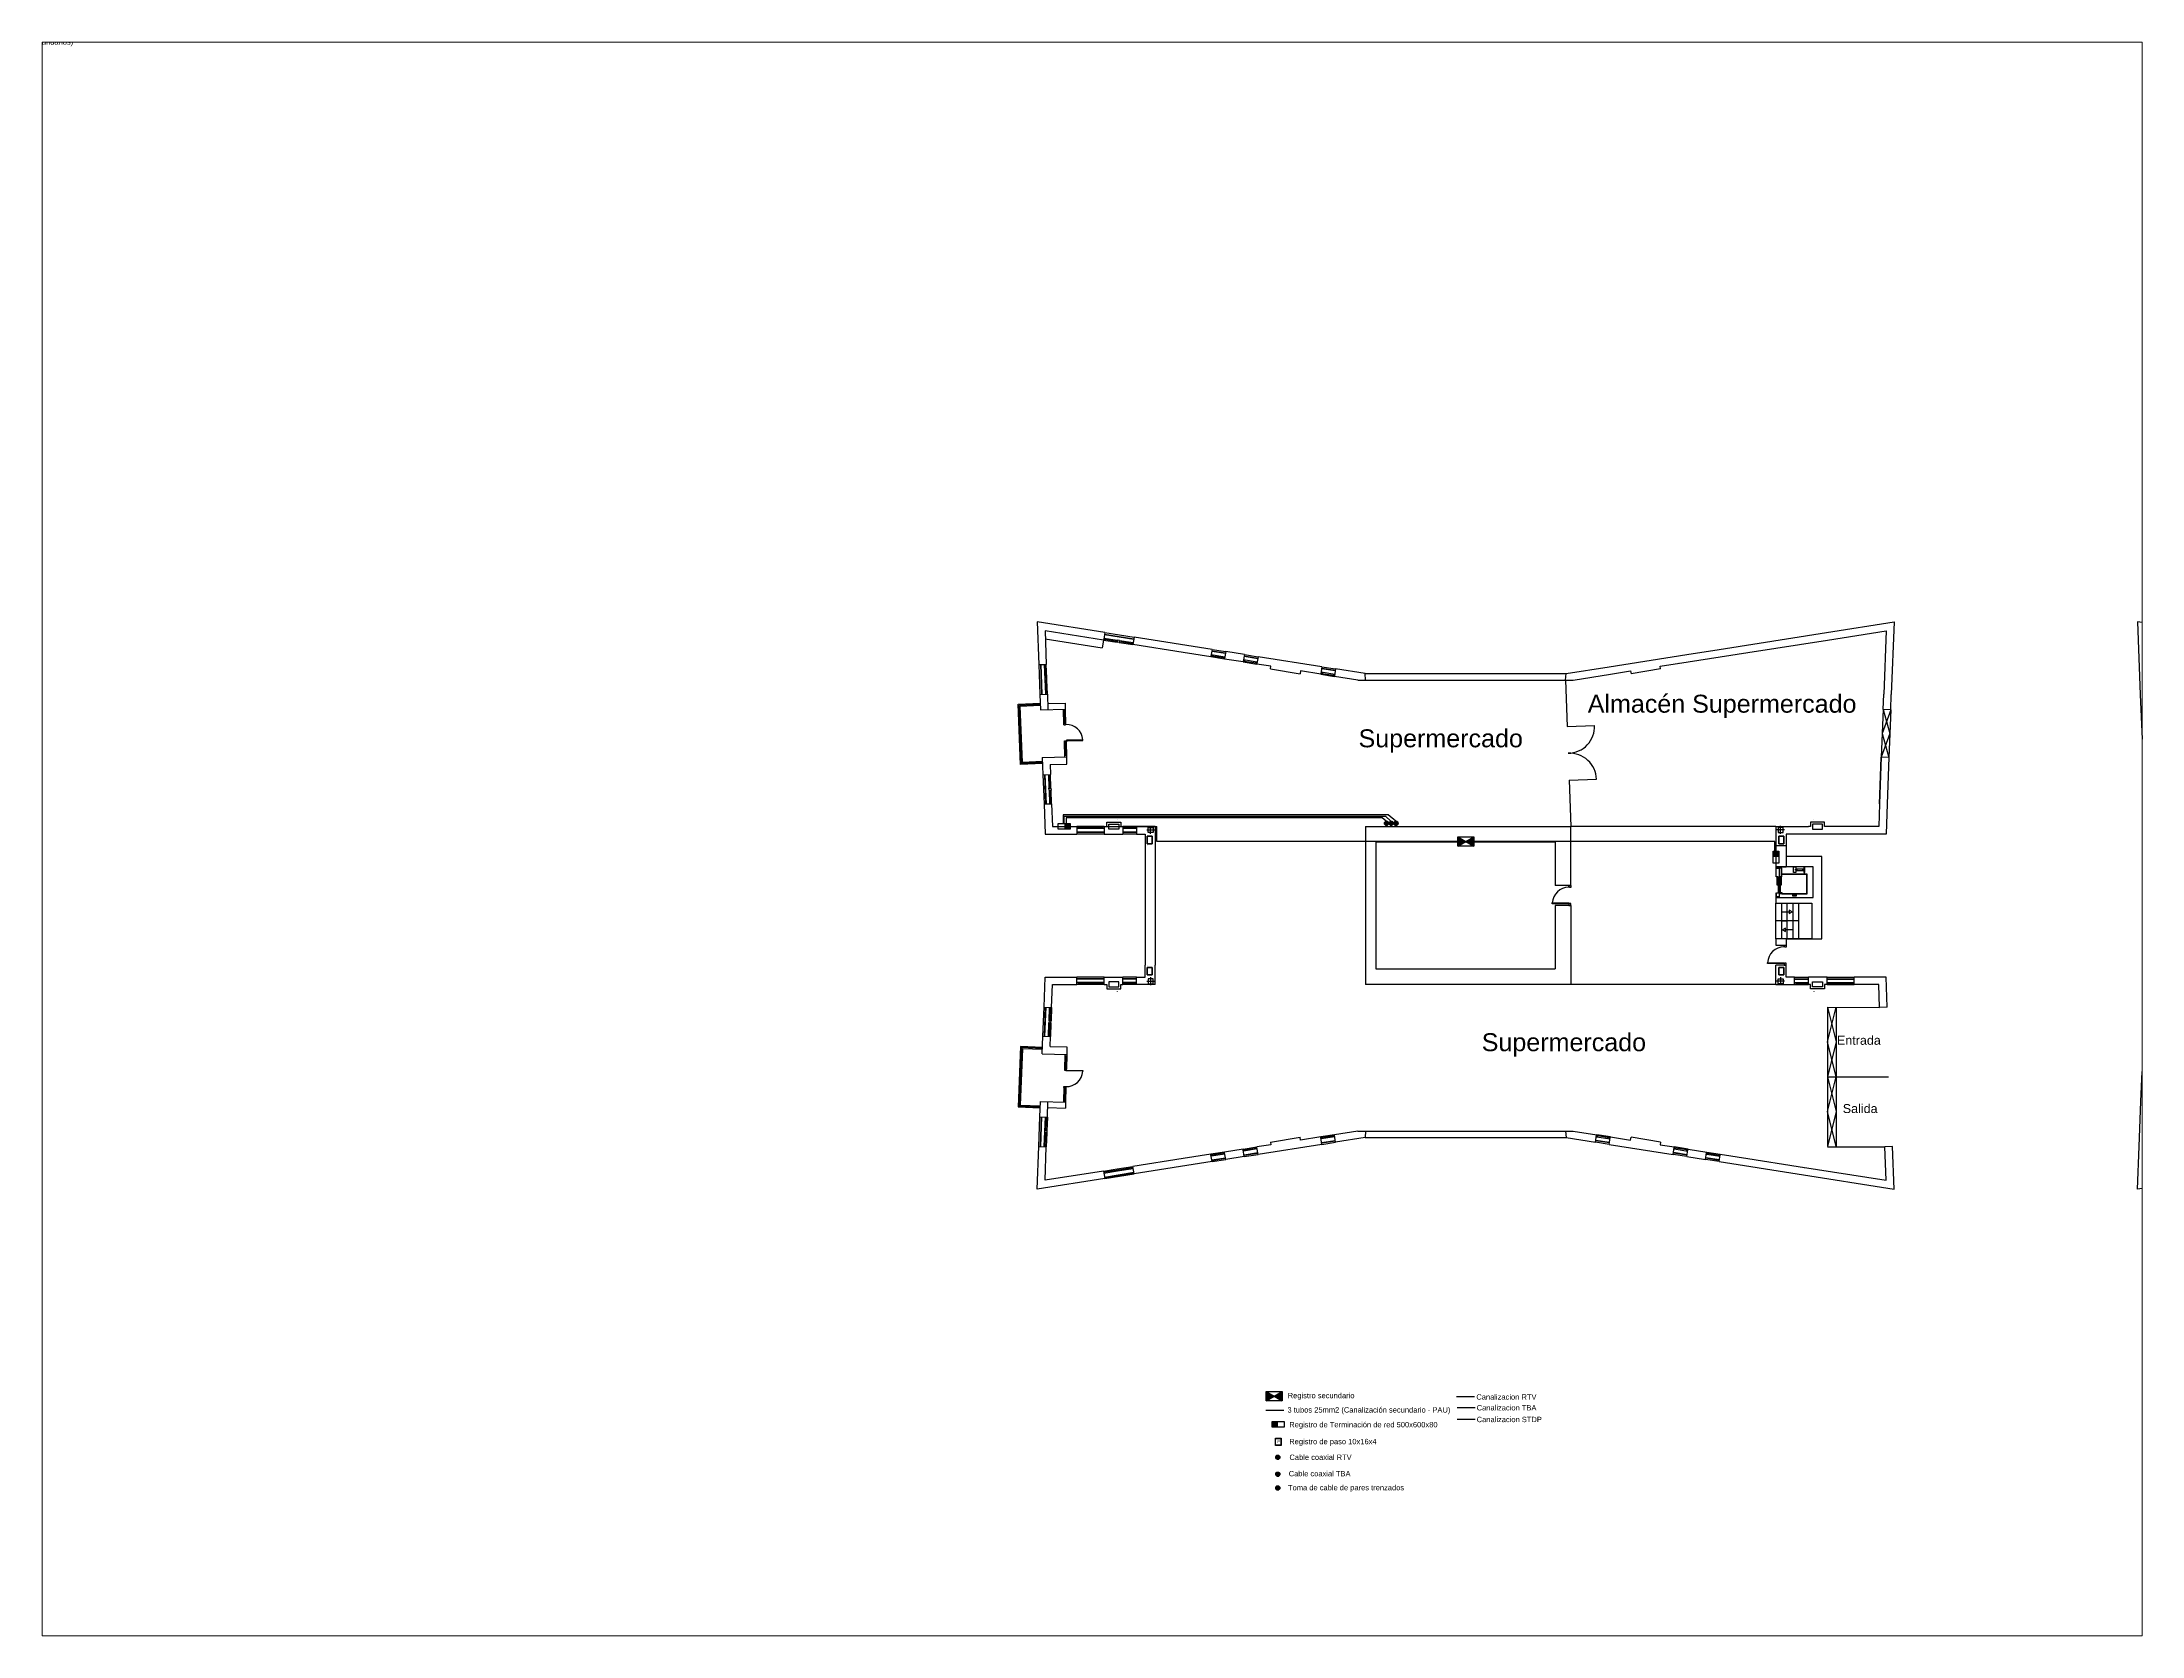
# Paper-space layout 'Presentación1' of a CAD drawing. Header units: millimetres. Extents: x 26 to 231, y 20 to 176.
# The model-space entities are those that its viewports show. They can reach past a viewport. Long polylines and large blocks are cut down to what shows.
import ezdxf

# ---------------------------------------------------------------- set-up
doc = ezdxf.new("R2010")
doc.units = ezdxf.units.MM
for name, color, linetype in [('1. ESTR - CUBIERTA', 160, 'Continuous'), ('1. MURO', 1, 'Continuous'), ('1. MURO MODIF', 1, 'Continuous'), ('12. MOB ASEOS+COCINAS', 5, 'Continuous'), ('12. MOBILIARIO', 5, 'Continuous'), ('3. CARP', 4, 'Continuous'), ('3. CARPINTERIA', 4, 'Continuous'), ('4.1 ESTR REFORMADO', 1, 'Continuous'), ('6. PROYECCIÓN', 251, 'Continuous'), ('Antena', 30, 'Continuous'), ('Escaleras y ascensor', 7, 'Continuous'), ('LEYENDA', 7, 'Continuous'), ('Telecomunicaciones', 3, 'Continuous'), ('TEXTO', 140, 'Continuous')]:
    doc.layers.add(name, color=color, linetype=linetype)
doc.styles.get("Standard").update_dxf_attribs({"font": 'arial.ttf'})
pattern_1 = [(0, (149600, 73928.896), (0, 6.985), [5.08, -1.905]), (90, (149600, 73928.896), (-6.985, 4e-16), [5.08, -1.905])]

# ---------------------------------------------------------------- blocks, each defined once
blk = doc.blocks.new('A$Cd6b9cd30')
at = {"layer": 'Telecomunicaciones'}
h = blk.add_hatch(color=256, dxfattribs=at)
h.dxf.hatch_style = 1
h.paths.add_polyline_path([(-158, 0), (-158, -338), (158, -338), (158, 0)])
blk.add_lwpolyline([(158, 0), (158, -677), (-158, -677), (-158, 0)], close=True, dxfattribs=at)
blk = doc.blocks.new('A$C1500d973')
at = {"layer": 'Telecomunicaciones', "rotation": 90}
blk.add_blockref('A$Cd6b9cd30', (0, 158), dxfattribs=at)

msp = doc.modelspace()

# ---------------------------------------------------------------- hatches: boundary and pattern name
for points in [[(64732, -31048), (64792, -31048), (64792, -30598), (64732, -30598)], [(64852, -31498), (64852, -31048), (64792, -31048), (64792, -31498)], [(64872, -31498), (64932, -31498), (64932, -31468), (64932, -31048), (64872, -31048)], [(64932, -31048), (64992, -31048), (64992, -30598), (64932, -30598)]]:
    msp.add_hatch(color=256).paths.add_polyline_path(points)
at = {"layer": 'LEYENDA'}
h = msp.add_hatch(color=256, dxfattribs=at)
h.dxf.hatch_style = 1
h.paths.add_polyline_path([(36253, -59280), (36253, -59587), (36623, -59587), (36700, -59542)])
h.paths.add_polyline_path([(36623, -59587), (36253, -59587), (36253, -59804)])
h.paths.add_polyline_path([(37147, -59280), (36700, -59542), (36777, -59587), (37147, -59587)])
h.paths.add_polyline_path([(37147, -59587), (36777, -59587), (37147, -59804)])
at = {"layer": 'Telecomunicaciones'}
h = msp.add_hatch(color=256, dxfattribs=at)
h.dxf.hatch_style = 1
h.paths.add_polyline_path([(25331, -27636), (24992, -27636), (24992, -27951), (25331, -27951)])
at = {"layer": 'Telecomunicaciones', "true_color": 0x136734}
h = msp.add_hatch(dxfattribs=at)
h.set_pattern_fill('ANGLE', color=116, angle=-90)
h.set_pattern_definition([(270, (181550, -140310), (6.985, -1e-15), [5.08, -1.905]), (360, (181550, -140310), (2e-15, 6.985), [5.08, -1.905])])
h.paths.add_polyline_path([(43077, -27610, 1), (42843, -27610, 1)])
at = {"layer": 'Telecomunicaciones'}
h = msp.add_hatch(dxfattribs=at)
h.set_pattern_fill('ANGLE', color=5, angle=-90)
h.set_pattern_definition([(270, (181040, -140310), (6.985, -1e-15), [5.08, -1.905]), (360, (181040, -140310), (2e-15, 6.985), [5.08, -1.905])])
h.paths.add_polyline_path([(43103, -27610, 1), (43337, -27610, 1)])
at = {"layer": 'Telecomunicaciones', "true_color": 0xed1f24}
h = msp.add_hatch(dxfattribs=at)
h.set_pattern_fill('ANGLE', color=240, angle=-90)
h.set_pattern_definition([(270, (180367.1875, -140310), (6.985, -1e-15), [5.08, -1.905]), (360, (180367.1875, -140310), (2e-15, 6.985), [5.08, -1.905])])
h.paths.add_polyline_path([(43373, -27610, 1), (43607, -27610, 1)])
at = {"layer": 'Telecomunicaciones'}
h = msp.add_hatch(color=256, dxfattribs=at)
h.dxf.hatch_style = 1
h.paths.add_polyline_path([(46934, -28369), (46934, -28676), (47305, -28676), (47382, -28631)])
h.paths.add_polyline_path([(47305, -28676), (46934, -28676), (46934, -28893)])
h.paths.add_polyline_path([(47829, -28369), (47382, -28631), (47458, -28676), (47829, -28676)])
h.paths.add_polyline_path([(47829, -28676), (47458, -28676), (47829, -28893)])
at = {"layer": 'Telecomunicaciones', "true_color": 0x642165}
h = msp.add_hatch(color=219, dxfattribs=at)
h.dxf.hatch_style = 1
h.paths.add_polyline_path([(37085, -61891), (36770, -61891), (36770, -62291), (37085, -62291)])
h.paths.add_polyline_path([(37075, -61901), (36780, -61901), (36780, -62281), (37075, -62281)], flags=16)
h.paths.add_polyline_path([(36826, -62233), (37041, -62233), (37041, -61924), (36826, -61924)], flags=8)
at = {"layer": 'Telecomunicaciones', "true_color": 0xed1f24}
h = msp.add_hatch(dxfattribs=at)
h.set_pattern_fill('ANGLE', color=240)
h.set_pattern_definition(pattern_1)
h.paths.add_polyline_path([(37017, -62948, 1), (36783, -62948, 1)])
at = {"layer": 'Telecomunicaciones'}
h = msp.add_hatch(dxfattribs=at)
h.set_pattern_fill('ANGLE', color=5)
h.set_pattern_definition(pattern_1)
h.paths.add_polyline_path([(36783, -63891, 1), (37017, -63891, 1)])
at = {"layer": 'Telecomunicaciones', "true_color": 0x136734}
h = msp.add_hatch(dxfattribs=at)
h.set_pattern_fill('ANGLE', color=116)
h.set_pattern_definition(pattern_1)
h.paths.add_polyline_path([(37017, -64661, 1), (36783, -64661, 1)])

# ---------------------------------------------------------------- linework, layer by layer
for p, q in [((65878, -30211), (65722, -30211)), ((66313, -30211), (66146, -30211))]:
    msp.add_line(p, q)
for points in [[(64676, -31498), (64676, -31748), (66756, -31748), (66756, -30048), (66756, -30048), (64676, -30048), (64676, -30598)], [(64732, -30598), (64696, -30598), (64696, -30124), (64852, -30124), (64852, -31048)], [(64992, -30598), (65012, -30598), (65012, -30124), (64872, -30124), (64872, -31048)], [(65012, -31548), (64872, -31548), (64872, -31498), (64932, -31498), (64932, -31468), (65012, -31468), (65012, -31548)], [(65012, -31548), (66420, -31548), (66420, -30448), (65012, -30448)], [(65012, -31528), (66400, -31528), (66400, -30468), (65012, -30468)]]:
    msp.add_lwpolyline(points)
for points in [[(65777, -30048), (65777, -30356), (65655, -30356), (65655, -30048)], [(66201, -30155), (66201, -30267), (65811, -30267), (65811, -30155)], [(66224, -30048), (66224, -30356), (66280, -30356), (66280, -30048)], [(64852, -31498), (64852, -31708), (64701, -31708), (64701, -31498)], [(64732, -30598), (64732, -31048), (64792, -31048), (64792, -30598)], [(64792, -31048), (64792, -31498), (64852, -31498), (64852, -31048)], [(64872, -31048), (64872, -31498), (64932, -31498), (64932, -31048)], [(64932, -30598), (64932, -31048), (64992, -31048), (64992, -30598)], [(65811, -31603), (65811, -31681), (65621, -31681), (65621, -31603)]]:
    msp.add_lwpolyline(points, close=True)
at = {"layer": '1. ESTR - CUBIERTA'}
for p, q in [((29897, -28335), (29617, -28335)), ((29617, -28335), (29617, -28756)), ((29617, -28756), (29897, -28756)), ((29897, -28756), (29897, -28335)), ((64844, -28335), (65124, -28335)), ((64844, -28756), (64844, -28335)), ((65124, -28756), (64844, -28756)), ((65124, -28335), (65124, -28756)), ((29616, -36064), (29616, -35644)), ((29616, -35644), (29896, -35644)), ((29896, -36064), (29616, -36064)), ((29896, -35644), (29896, -36064)), ((65124, -35644), (64844, -35644)), ((64844, -35644), (64844, -36064)), ((64844, -36064), (65124, -36064)), ((65124, -36064), (65124, -35644))]:
    msp.add_line(p, q, dxfattribs=at)
at = {"layer": '1. MURO'}
for p, q in [((27250, -16984), (23480, -16390)), ((23480, -16390), (23571, -18771)), ((67490, -16984), (71260, -16390)), ((71260, -16390), (71108, -20428)), ((90244, -17241), (84838, -16390)), ((84838, -16390), (84991, -20428)), ((27185, -17399), (23919, -16884)), ((23919, -16884), (23991, -18756)), ((27192, -17361), (27186, -17399)), ((27250, -16984), (27192, -17361)), ((27965, -17409), (27948, -17519)), ((28059, -17537), (27949, -17519)), ((28076, -17426), (27966, -17409)), ((28061, -17528), (28059, -17537)), ((28076, -17426), (28061, -17528)), ((28887, -17238), (28822, -17656)), ((33232, -17925), (28887, -17241)), ((61509, -17925), (67490, -16984)), ((63110, -18098), (67556, -17399)), ((67556, -17399), (70821, -16884)), ((70821, -16884), (70688, -20413)), ((90180, -17655), (85277, -16884)), ((85277, -16884), (85410, -20413)), ((31630, -18098), (28821, -17656)), ((33166, -18340), (31630, -18098)), ((33172, -18303), (33166, -18340)), ((33232, -17925), (33172, -18303)), ((33933, -18423), (33927, -18459)), ((34969, -18622), (33927, -18459)), ((33994, -18045), (33933, -18423)), ((35034, -18208), (33994, -18045)), ((34974, -18588), (34968, -18623)), ((35034, -18208), (34974, -18588)), ((35737, -18708), (35731, -18743)), ((35796, -18329), (35737, -18708)), ((39361, -18889), (35797, -18328)), ((55380, -18889), (59707, -18208)), ((58222, -18864), (59772, -18622)), ((59707, -18208), (61509, -17925)), ((59772, -18622), (61574, -18340)), ((61574, -18340), (63110, -18098)), ((23571, -18771), (23991, -18756)), ((24020, -19529), (23908, -19533)), ((23908, -19533), (23912, -19645)), ((24024, -19640), (23912, -19645)), ((24024, -19640), (24020, -19529)), ((36519, -18864), (35731, -18743)), ((36499, -19015), (36519, -18864)), ((36499, -19015), (38146, -19280)), ((38171, -19123), (38146, -19280)), ((39296, -19304), (38171, -19123)), ((39300, -19276), (39296, -19304)), ((39361, -18889), (39300, -19276)), ((40062, -19396), (40058, -19424)), ((41371, -19631), (40058, -19424)), ((40123, -19009), (40062, -19396)), ((41769, -19268), (40123, -19009)), ((41371, -19631), (53370, -19631)), ((41371, -19631), (41371, -19631)), ((41769, -19268), (52972, -19268)), ((41792, -19631), (41769, -19268)), ((52949, -19631), (52972, -19268)), ((52949, -19631), (53039, -22213)), ((52972, -19268), (55380, -18889)), ((53370, -19631), (55445, -19304)), ((53370, -19631), (53370, -19631)), ((55445, -19304), (56569, -19123)), ((56569, -19123), (56594, -19280)), ((58242, -19015), (56594, -19280)), ((58242, -19015), (58222, -18864)), ((23633, -20428), (24053, -20413)), ((23633, -20428), (23665, -21286)), ((24053, -20413), (24085, -21270)), ((24073, -20939), (25053, -20913)), ((25062, -21249), (25053, -20913)), ((70659, -21272), (70688, -20413)), ((71075, -21286), (71108, -20428)), ((84991, -20428), (85124, -23939)), ((85410, -20413), (85560, -24347)), ((23665, -21286), (25062, -21249)), ((71075, -21286), (70659, -21272)), ((23766, -23939), (25133, -23902)), ((23766, -23939), (23803, -24914)), ((24202, -24347), (25144, -24322)), ((24202, -24347), (24223, -24899)), ((25144, -24322), (25133, -23902)), ((70550, -23936), (70456, -26522)), ((70456, -26522), (70550, -23936)), ((70975, -23939), (70550, -23936)), ((70975, -23939), (70876, -26538)), ((85124, -23939), (85222, -26538)), ((85560, -24347), (85642, -26522)), ((23803, -24914), (24223, -24899)), ((24139, -25658), (24251, -25654)), ((24143, -25770), (24139, -25658)), ((24251, -25654), (24255, -25766)), ((53144, -25211), (53235, -27793)), ((23864, -26538), (23928, -28214)), ((23865, -26538), (24284, -26522)), ((24143, -25770), (24255, -25766)), ((24284, -26522), (24332, -27794)), ((70456, -26522), (70408, -27794)), ((70876, -26538), (70813, -28214)), ((85222, -26538), (85286, -28214)), ((85642, -26522), (85690, -27794)), ((24332, -27794), (25703, -27794)), ((43048, -27140), (24930, -27140)), ((24930, -27140), (24930, -27636)), ((25703, -27794), (25703, -28214)), ((27213, -27794), (27360, -27794)), ((27213, -27794), (27213, -28214)), ((27360, -27794), (27360, -27548)), ((27360, -27548), (28143, -27548)), ((27472, -27951), (27472, -27660)), ((27472, -27660), (28031, -27660)), ((28031, -27951), (27472, -27951)), ((28031, -27660), (28031, -27951)), ((28143, -27548), (28143, -27794)), ((28143, -27794), (28256, -27794)), ((28256, -27794), (28256, -28214)), ((30063, -27793), (29029, -27793)), ((29029, -27793), (29029, -28215)), ((30063, -27793), (30063, -28868)), ((41792, -27793), (41792, -36607)), ((41792, -27793), (53235, -27793)), ((43490, -27493), (43048, -27140)), ((64678, -27793), (53235, -27793)), ((53235, -31080), (53235, -27793)), ((64678, -27793), (64678, -28868)), ((64678, -27793), (66484, -27794)), ((66597, -27794), (66484, -27794)), ((67381, -27548), (66597, -27548)), ((66597, -27548), (66597, -27794)), ((67269, -27660), (66709, -27660)), ((66709, -27660), (66709, -27951)), ((66709, -27951), (67269, -27951)), ((67269, -27951), (67269, -27660)), ((67381, -27794), (67381, -27548)), ((69037, -27794), (67381, -27794)), ((70408, -27794), (69037, -27794)), ((23928, -28214), (25703, -28214)), ((27213, -28214), (28256, -28214)), ((29029, -28215), (29503, -28215)), ((29503, -28215), (29502, -28868)), ((29503, -28868), (29502, -35532)), ((29617, -28756), (29617, -28335)), ((29617, -28335), (29897, -28335)), ((29897, -28756), (29617, -28756)), ((29897, -28335), (29897, -28335)), ((29897, -28335), (29897, -28756)), ((30063, -28868), (30063, -35532)), ((52370, -28676), (42370, -28676)), ((42370, -28676), (42370, -35723)), ((52370, -28676), (52370, -31080)), ((65236, -28868), (64678, -28868)), ((64678, -28868), (64678, -30048)), ((65124, -28335), (64844, -28335)), ((64844, -28335), (64844, -28335)), ((64844, -28335), (64844, -28756)), ((64844, -28756), (65124, -28756)), ((65124, -28756), (65124, -28335)), ((65236, -28868), (65238, -30048)), ((66484, -28214), (65238, -28215)), ((65238, -28215), (65238, -28868)), ((69037, -28214), (66484, -28214)), ((70813, -28214), (69037, -28214)), ((85286, -28214), (87061, -28214)), ((64678, -30048), (65238, -30048)), ((67238, -29458), (65237, -29458)), ((67238, -34060), (67238, -29458)), ((53235, -31080), (52370, -31080)), ((52370, -32200), (52370, -35723)), ((53235, -32200), (52370, -32200)), ((53235, -32200), (53235, -36607)), ((64676, -31748), (64676, -32060)), ((64676, -34060), (64676, -34412)), ((65238, -34060), (64676, -34060)), ((64676, -34412), (65126, -34412)), ((65126, -34412), (65238, -34412)), ((65238, -34060), (65238, -34412)), ((65238, -34060), (67238, -34060)), ((23864, -37862), (23928, -36186)), ((23928, -36186), (25703, -36186)), ((25703, -36606), (25703, -36186)), ((27213, -36186), (28256, -36186)), ((27213, -36606), (27213, -36186)), ((28256, -36606), (28256, -36186)), ((29029, -36185), (29502, -36185)), ((29029, -36607), (29029, -36185)), ((29502, -36185), (29502, -35532)), ((29896, -35644), (29616, -35644)), ((29616, -35644), (29616, -36064)), ((29616, -36064), (29896, -36064)), ((29896, -36064), (29896, -35644)), ((29896, -36064), (29896, -36064)), ((30062, -36607), (30062, -35532)), ((42370, -35723), (52370, -35723)), ((65236, -35532), (64678, -35532)), ((64678, -36607), (64678, -35532)), ((65236, -35532), (64678, -35532)), ((64844, -35644), (65124, -35644)), ((64844, -36064), (64844, -35644)), ((65124, -36064), (64844, -36064)), ((64844, -36064), (64844, -36064)), ((65124, -35644), (65124, -36064)), ((65238, -36185), (65238, -35532)), ((65712, -36185), (65238, -36185)), ((65712, -36607), (65712, -36185)), ((67527, -36186), (66484, -36186)), ((66484, -36606), (66484, -36186)), ((67527, -36606), (67527, -36186)), ((69037, -36606), (69037, -36186)), ((70813, -36186), (69037, -36186)), ((70876, -37862), (70813, -36186)), ((85160, -39485), (85285, -36186)), ((85285, -36186), (88571, -36186)), ((24284, -37878), (24332, -36606)), ((24332, -36606), (25703, -36606)), ((27213, -36606), (27359, -36606)), ((27359, -36606), (27359, -36851)), ((27359, -36851), (28143, -36851)), ((28031, -36448), (27471, -36448)), ((27471, -36448), (27471, -36739)), ((27471, -36739), (28031, -36739)), ((28031, -36739), (28031, -36448)), ((28143, -36606), (28256, -36606)), ((28143, -36851), (28143, -36606)), ((30062, -36607), (29029, -36607)), ((53229, -36607), (41792, -36607)), ((53235, -36607), (53229, -36607)), ((64678, -36607), (53235, -36607)), ((64678, -36607), (65712, -36607)), ((66597, -36606), (66484, -36606)), ((66597, -36851), (66597, -36606)), ((67381, -36851), (66597, -36851)), ((66709, -36448), (67269, -36448)), ((66709, -36739), (66709, -36448)), ((67269, -36739), (66709, -36739)), ((67269, -36448), (67269, -36739)), ((67528, -36606), (67381, -36606)), ((67381, -36606), (67381, -36851)), ((70408, -36606), (69037, -36606)), ((70456, -37878), (70408, -36606)), ((85580, -39501), (85690, -36606)), ((23864, -37862), (24284, -37877)), ((24143, -38629), (24139, -38741)), ((24143, -38629), (24255, -38634)), ((24251, -38746), (24255, -38634)), ((67557, -37862), (67557, -45628)), ((67557, -37865), (70456, -37878)), ((70876, -37862), (70456, -37877)), ((23766, -40461), (23803, -39485)), ((23803, -39485), (24222, -39500)), ((24139, -38741), (24251, -38746)), ((24201, -40052), (24222, -39501)), ((85023, -43114), (85160, -39485)), ((85443, -43130), (85580, -39501)), ((23766, -40461), (25133, -40497)), ((24201, -40052), (25144, -40077)), ((25144, -40077), (25133, -40497)), ((67557, -41745), (70949, -41745)), ((67557, -41745), (67557, -45628)), ((23633, -43972), (23665, -43114)), ((23665, -43114), (25062, -43151)), ((24052, -43987), (24085, -43130)), ((25062, -43151), (25053, -43487)), ((84929, -45628), (85023, -43114)), ((85348, -45644), (85443, -43130)), ((23633, -43972), (24052, -43987)), ((24072, -43461), (25053, -43487)), ((23480, -48010), (23571, -45628)), ((23571, -45628), (23991, -45644)), ((23908, -44867), (23912, -44755)), ((24019, -44871), (23908, -44867)), ((24024, -44759), (23912, -44755)), ((23919, -47515), (23991, -45644)), ((24024, -44759), (24019, -44871)), ((36518, -45536), (35731, -45657)), ((35737, -45692), (35731, -45657)), ((39361, -45511), (35796, -46071)), ((36499, -45385), (38146, -45119)), ((36499, -45385), (36518, -45536)), ((38171, -45277), (38146, -45119)), ((39295, -45096), (38171, -45277)), ((39300, -45124), (39295, -45096)), ((39361, -45511), (39300, -45124)), ((41371, -44769), (40058, -44976)), ((40062, -45004), (40058, -44976)), ((40123, -45391), (40062, -45004)), ((41768, -45132), (40123, -45391)), ((41371, -44769), (53370, -44769)), ((41371, -44769), (41371, -44769)), ((41792, -44769), (41768, -45132)), ((41768, -45132), (52972, -45132)), ((52949, -44769), (52972, -45132)), ((52972, -45132), (54617, -45391)), ((53370, -44769), (53370, -44769)), ((53370, -44769), (54683, -44976)), ((54617, -45391), (54678, -45004)), ((54678, -45004), (54683, -44976)), ((55379, -45511), (55440, -45124)), ((55380, -45511), (58944, -46071)), ((55440, -45124), (55445, -45096)), ((55445, -45096), (56569, -45277)), ((56569, -45277), (56594, -45119)), ((58242, -45385), (56594, -45119)), ((58242, -45385), (58222, -45536)), ((58222, -45536), (59009, -45657)), ((59004, -45692), (59009, -45657)), ((67557, -45644), (70750, -45644)), ((71169, -45628), (70750, -45644)), ((70821, -47515), (70750, -45644)), ((71260, -48010), (71169, -45628)), ((84838, -48010), (84929, -45628)), ((85277, -47515), (85348, -45644)), ((31630, -46302), (28821, -46744)), ((28887, -47161), (28821, -46744)), ((33231, -46475), (28886, -47159)), ((33166, -46060), (31630, -46302)), ((33172, -46096), (33166, -46060)), ((33231, -46475), (33172, -46096)), ((34968, -45777), (33927, -45940)), ((33933, -45977), (33927, -45940)), ((33993, -46355), (33933, -45977)), ((35033, -46192), (33993, -46355)), ((34974, -45812), (34968, -45777)), ((35033, -46192), (34974, -45812)), ((35796, -46070), (35737, -45692)), ((58944, -46070), (59004, -45692)), ((59707, -46192), (59766, -45812)), ((59707, -46192), (60747, -46355)), ((59766, -45812), (59772, -45777)), ((59772, -45777), (60813, -45940)), ((60747, -46355), (60807, -45977)), ((60807, -45977), (60813, -45940)), ((61509, -46475), (61569, -46096)), ((61509, -46475), (65854, -47159)), ((61569, -46096), (61574, -46060)), ((61574, -46060), (63110, -46302)), ((63110, -46302), (65919, -46744)), ((65919, -46744), (70821, -47515)), ((27250, -47416), (23480, -48010)), ((27185, -47001), (23919, -47515)), ((27185, -47001), (27250, -47416)), ((65854, -47159), (71260, -48010)), ((88608, -47416), (84838, -48010)), ((88542, -47001), (85277, -47515))]:
    msp.add_line(p, q, dxfattribs=at)
at = {"layer": '1. MURO', "color": 5}
for p, q in [((24992, -27636), (24992, -27220)), ((24992, -27220), (42910, -27220)), ((42910, -27220), (43210, -27493))]:
    msp.add_line(p, q, dxfattribs=at)
at = {"layer": '1. MURO', "color": 116, "true_color": 0x136734}
for p, q in [((42720, -27320), (25090, -27320)), ((25090, -27320), (25090, -27636)), ((42950, -27493), (42720, -27320))]:
    msp.add_line(p, q, dxfattribs=at)
at = {"layer": '1. MURO MODIF'}
for points in [[(29667, -28121), (29667, -27841), (29947, -27841), (29947, -28121)], [(65074, -28121), (65074, -27841), (64794, -27841), (64794, -28121)], [(29666, -36278), (29666, -36558), (29946, -36558), (29946, -36278)], [(65074, -36278), (65074, -36558), (64794, -36558), (64794, -36278)]]:
    msp.add_lwpolyline(points, close=True, dxfattribs=at)
at = {"layer": '12. MOB ASEOS+COCINAS'}
for p, q in [((27952, -27418), (27952, -27418)), ((66788, -27418), (66788, -27418)), ((27952, -36981), (27952, -36982)), ((66788, -36981), (66788, -36982))]:
    msp.add_line(p, q, dxfattribs=at)
at = {"layer": '12. MOBILIARIO'}
for p, q in [((23936, -17329), (27114, -17841)), ((27185, -17399), (27114, -17841)), ((40058, -19424), (40059, -19418)), ((54683, -19424), (54682, -19418)), ((40058, -44976), (40059, -44982)), ((54683, -44976), (54682, -44982))]:
    msp.add_line(p, q, dxfattribs=at)
at = {"layer": '3. CARP'}
for p, q in [((27185, -17400), (27948, -17520)), ((27203, -17289), (27965, -17409)), ((27258, -17298), (27241, -17409)), ((27249, -17353), (27907, -17457)), ((27915, -17401), (27898, -17512)), ((28059, -17537), (28822, -17657)), ((28076, -17426), (28836, -17546)), ((28123, -17490), (28780, -17594)), ((28789, -17538), (28772, -17649)), ((33927, -18459), (33166, -18340)), ((33945, -18349), (33183, -18229)), ((33239, -18238), (33222, -18347)), ((33879, -18395), (33230, -18292)), ((33887, -18340), (33870, -18450)), ((34968, -18622), (35731, -18743)), ((35749, -18633), (34986, -18512)), ((35041, -18520), (35024, -18631)), ((35033, -18576), (35685, -18679)), ((35693, -18624), (35676, -18734)), ((35749, -18633), (35749, -18633)), ((23879, -18760), (23941, -20417)), ((23993, -18811), (23881, -18816)), ((24018, -19472), (23906, -19477)), ((24026, -19696), (23914, -19700)), ((23937, -18814), (23962, -19474)), ((23970, -19698), (23995, -20359)), ((24020, -19529), (23991, -18756)), ((24053, -20413), (24024, -19640)), ((39296, -19304), (40058, -19424)), ((40075, -19313), (39313, -19193)), ((39369, -19202), (39351, -19313)), ((39360, -19257), (40012, -19360)), ((40020, -19305), (40003, -19415)), ((22483, -21026), (23654, -20981)), ((22606, -24279), (22483, -21026)), ((22541, -21080), (23657, -21037)), ((24050, -20357), (23939, -20361)), ((24053, -20413), (24053, -20413)), ((22660, -24221), (22541, -21080)), ((24974, -22119), (24950, -21252)), ((24953, -21308), (25065, -21305)), ((25083, -22013), (24971, -22016)), ((25027, -22015), (25008, -21306)), ((25085, -22116), (25062, -21249)), ((25021, -23905), (24999, -23080)), ((25001, -23136), (25113, -23133)), ((25075, -23828), (25057, -23134)), ((25133, -23902), (25111, -23077)), ((23777, -24235), (22606, -24279)), ((23775, -24179), (22660, -24221)), ((25019, -23829), (25131, -23826)), ((24111, -24903), (24139, -25658)), ((24113, -24959), (24225, -24955)), ((24137, -25602), (24249, -25598)), ((24169, -24957), (24193, -25600)), ((24251, -25654), (24223, -24899)), ((24143, -25770), (24172, -26526)), ((24146, -25826), (24258, -25822)), ((24170, -26470), (24282, -26466)), ((24202, -25824), (24226, -26468)), ((24284, -26522), (24255, -25766)), ((27213, -27793), (25703, -27794)), ((27213, -27905), (25703, -27906)), ((25759, -27906), (25759, -27794)), ((27149, -27849), (25759, -27850)), ((27149, -27905), (27149, -27793)), ((29029, -27793), (28256, -27794)), ((29029, -27905), (28256, -27906)), ((28312, -27906), (28312, -27794)), ((28965, -27849), (28312, -27850)), ((28965, -27905), (28965, -27793)), ((29617, -28868), (29617, -28868)), ((29617, -28868), (29617, -28868)), ((65124, -28868), (65124, -28868)), ((29616, -35532), (29616, -35532)), ((29617, -35532), (29617, -35532)), ((65124, -35532), (65124, -35532)), ((65124, -35532), (65124, -35532)), ((27213, -36494), (25703, -36494)), ((27213, -36606), (25703, -36606)), ((25759, -36494), (25759, -36606)), ((27148, -36550), (25759, -36550)), ((27148, -36495), (27148, -36607)), ((29029, -36495), (28256, -36494)), ((29029, -36607), (28256, -36606)), ((28312, -36494), (28312, -36606)), ((28964, -36551), (28312, -36550)), ((28964, -36495), (28964, -36607)), ((65712, -36495), (66484, -36494)), ((65712, -36607), (66484, -36606)), ((65776, -36495), (65776, -36607)), ((65776, -36551), (66428, -36550)), ((66428, -36494), (66428, -36606)), ((67527, -36494), (69037, -36494)), ((67527, -36606), (69037, -36606)), ((67592, -36495), (67592, -36607)), ((67592, -36550), (68981, -36550)), ((68981, -36494), (68981, -36606)), ((24143, -38629), (24172, -37874)), ((24145, -38574), (24257, -38578)), ((24170, -37930), (24282, -37934)), ((24201, -38576), (24226, -37932)), ((24284, -37878), (24255, -38634)), ((24110, -39497), (24139, -38741)), ((24112, -39441), (24224, -39445)), ((24137, -38797), (24249, -38802)), ((24169, -39443), (24193, -38799)), ((24251, -38746), (24222, -39501)), ((22606, -40121), (22483, -43374)), ((22660, -40179), (22541, -43320)), ((23777, -40165), (22606, -40121)), ((23775, -40221), (22660, -40179)), ((25021, -40494), (24999, -41320)), ((25019, -40571), (25131, -40574)), ((25075, -40572), (25056, -41266)), ((25133, -40497), (25111, -41323)), ((25000, -41264), (25112, -41267)), ((22541, -43320), (23656, -43362)), ((24973, -42280), (24950, -43148)), ((24952, -43092), (25064, -43095)), ((25083, -42387), (24971, -42384)), ((25027, -42385), (25008, -43094)), ((25085, -42283), (25062, -43151)), ((22483, -43374), (23654, -43418)), ((23879, -45639), (23941, -43983)), ((24050, -44043), (23938, -44039)), ((23970, -44702), (23994, -44041)), ((24052, -43987), (24024, -44759)), ((24052, -43987), (24052, -43987)), ((23993, -45588), (23881, -45584)), ((24017, -44927), (23905, -44923)), ((24026, -44704), (23914, -44700)), ((23937, -45586), (23961, -44925)), ((24019, -44871), (23991, -45644)), ((34968, -45777), (35731, -45657)), ((35693, -45776), (35676, -45665)), ((39295, -45096), (40058, -44976)), ((40075, -45086), (39313, -45206)), ((39368, -45198), (39351, -45087)), ((39360, -45142), (40011, -45040)), ((40020, -45095), (40003, -44984)), ((54665, -45086), (55427, -45206)), ((55445, -45096), (54683, -44976)), ((54720, -45095), (54738, -44984)), ((55381, -45142), (54729, -45040)), ((55372, -45198), (55389, -45087)), ((59772, -45777), (59009, -45657)), ((59047, -45776), (59065, -45665)), ((27948, -46880), (28821, -46743)), ((28123, -46910), (28780, -46806)), ((28789, -46862), (28771, -46751)), ((33927, -45940), (33166, -46060)), ((33944, -46051), (33183, -46171)), ((33239, -46162), (33221, -46053)), ((33878, -46005), (33230, -46108)), ((33887, -46060), (33870, -45949)), ((35748, -45767), (34985, -45888)), ((35041, -45879), (35024, -45769)), ((35032, -45824), (35684, -45721)), ((35748, -45767), (35748, -45767)), ((58992, -45767), (58992, -45767)), ((58992, -45767), (59755, -45888)), ((59708, -45824), (59056, -45721)), ((59699, -45879), (59717, -45769)), ((60796, -46051), (61557, -46171)), ((60813, -45940), (61574, -46060)), ((60853, -46060), (60871, -45949)), ((60862, -46005), (61510, -46108)), ((61502, -46162), (61519, -46053)), ((27185, -47000), (27948, -46880)), ((27202, -47111), (28076, -46973)), ((27258, -47101), (27240, -46991)), ((27249, -47046), (28123, -46910)), ((28038, -46980), (28020, -46869)), ((28076, -46973), (28836, -46854))]:
    msp.add_line(p, q, dxfattribs=at)
at = {"layer": '3. CARP', "color": 6}
for points in [[(25085, -22105), (25084, -22052), (24972, -22055), (24974, -22119), (25041, -22118), (25040, -22106), (25085, -22105)], [(25110, -23024), (25111, -23077), (24999, -23080), (24997, -23015), (25065, -23014), (25065, -23025), (25110, -23024)], [(25109, -41376), (25111, -41323), (24999, -41320), (24997, -41384), (25064, -41386), (25065, -41375), (25109, -41376)], [(25085, -42295), (25084, -42348), (24972, -42345), (24973, -42280), (25040, -42282), (25040, -42293), (25085, -42295)]]:
    msp.add_lwpolyline(points, dxfattribs=at)
for points in [[(25110, -23024), (26028, -22999), (26027, -22960), (25109, -22984)], [(25109, -41376), (26027, -41401), (26026, -41440), (25108, -41415)]]:
    msp.add_lwpolyline(points, close=True, dxfattribs=at)
for centre, start, end in [((25109, -23025), 4.03619, 91.49665), ((25109, -41375), 268.50336, 355.96382)]:
    msp.add_arc(centre, 920, start, end, dxfattribs=at)
at = {"layer": '3. CARPINTERIA', "color": 6}
for p, q in [((53039, -22216), (54564, -22157)), ((53144, -25211), (54669, -25163))]:
    msp.add_line(p, q, dxfattribs=at)
at = {"layer": '3. CARPINTERIA'}
for p, q in [((70659, -21272), (70550, -23936)), ((71075, -21286), (70604, -22604)), ((70659, -21272), (71025, -22612)), ((71075, -21286), (70975, -23939)), ((71025, -22612), (70550, -23936)), ((70604, -22604), (70975, -23939)), ((67557, -37865), (68039, -39805)), ((67557, -39805), (68039, -37865)), ((68039, -37865), (68039, -41745)), ((68039, -39805), (67557, -41745)), ((68039, -41745), (67557, -39805)), ((67557, -41745), (67557, -45625)), ((67557, -41745), (67557, -45625)), ((67557, -41745), (67557, -45625)), ((67557, -41745), (68039, -43685)), ((67557, -43685), (68039, -41745)), ((68039, -41745), (68039, -45625)), ((68039, -43685), (67557, -45625)), ((68039, -45625), (67557, -43685))]:
    msp.add_line(p, q, dxfattribs=at)
at = {"layer": '3. CARPINTERIA', "color": 6}
for points in [[(53123, -31178), (53123, -31080), (53235, -31080), (53235, -31189), (53168, -31189), (53168, -31178), (53123, -31178)], [(53123, -32096), (53123, -32200), (53235, -32200), (53235, -32085), (53168, -32085), (53168, -32096), (53123, -32096)], [(65126, -34510), (65126, -34412), (65238, -34412), (65238, -34521), (65171, -34521), (65171, -34510), (65126, -34510)], [(65126, -35428), (65126, -35532), (65238, -35532), (65238, -35417), (65171, -35417), (65171, -35428), (65126, -35428)]]:
    msp.add_lwpolyline(points, dxfattribs=at)
for points in [[(53123, -32096), (52204, -32096), (52204, -32057), (53123, -32057)], [(65126, -35428), (64208, -35428), (64208, -35389), (65126, -35389)]]:
    msp.add_lwpolyline(points, close=True, dxfattribs=at)
for centre, radius, start, end in [((53066, -22215), 1499, 271.15611, 2.197), ((53171, -25211), 1499, 1.81868, 92.85957), ((53123, -32098), 920, 90.02733, 177.4878), ((65126, -35429), 920, 90.02733, 177.4878)]:
    msp.add_arc(centre, radius, start, end, dxfattribs=at)
at = {"layer": '4.1 ESTR REFORMADO', "color": 8}
for points in [[(29588, -27981), (30036, -27981)], [(29807, -28205), (29807, -27757)], [(65152, -27981), (64704, -27981)], [(64934, -28205), (64934, -27757)], [(29806, -36194), (29806, -36642)], [(64934, -36194), (64934, -36642)], [(29588, -36418), (30036, -36418)], [(65152, -36418), (64704, -36418)]]:
    msp.add_lwpolyline(points, dxfattribs=at)
at = {"layer": '6. PROYECCIÓN'}
for p, q in [((27234, -17090), (28870, -17348)), ((27237, -17068), (28873, -17326)), ((27250, -16983), (28886, -17241)), ((27622, -17422), (27622, -17422)), ((28495, -17559), (28495, -17559)), ((28788, -17225), (28788, -17225)), ((65953, -17225), (65952, -17225)), ((33217, -18019), (33979, -18139)), ((33220, -17997), (33982, -18117)), ((33232, -17925), (33994, -18045)), ((33500, -18345), (33500, -18345)), ((35017, -18309), (35781, -18429)), ((35021, -18287), (35784, -18407)), ((35034, -18208), (35796, -18330)), ((35504, -18661), (35504, -18661)), ((59237, -18661), (59237, -18661)), ((23571, -18771), (23633, -20428)), ((23660, -18768), (23722, -20424)), ((23683, -18767), (23745, -20424)), ((40058, -19424), (39295, -19305)), ((39345, -18988), (40107, -19108)), ((39349, -18966), (40111, -19086)), ((39361, -18889), (40123, -19009)), ((39782, -19334), (39782, -19334)), ((22425, -20972), (23652, -20925)), ((22552, -24337), (22425, -20972)), ((23779, -24291), (22552, -24337)), ((23803, -24914), (23864, -26538)), ((23892, -24911), (23953, -26534)), ((23915, -24910), (23976, -26533)), ((27213, -28103), (25703, -28102)), ((29029, -28103), (28256, -28102)), ((27213, -28125), (25703, -28124)), ((27213, -28214), (25703, -28214)), ((29029, -28125), (28256, -28124)), ((29029, -28214), (28256, -28214)), ((27213, -36186), (25703, -36186)), ((27213, -36274), (25703, -36276)), ((27213, -36297), (25703, -36298)), ((29029, -36186), (28256, -36186)), ((29029, -36275), (28256, -36276)), ((29029, -36297), (28256, -36298)), ((65712, -36186), (66484, -36186)), ((65712, -36275), (66484, -36276)), ((65712, -36297), (66484, -36298)), ((67527, -36186), (69037, -36186)), ((67527, -36274), (69037, -36276)), ((67527, -36297), (69037, -36298)), ((23803, -39485), (23864, -37862)), ((23892, -39489), (23953, -37865)), ((23915, -39490), (23976, -37866)), ((22552, -40062), (22425, -43428)), ((23779, -40109), (22552, -40062)), ((22425, -43428), (23652, -43474)), ((23571, -45628), (23633, -43972)), ((23660, -45632), (23722, -43975)), ((23682, -45633), (23745, -43976)), ((40058, -44976), (39295, -45095)), ((39345, -45412), (40107, -45292)), ((39349, -45434), (40110, -45314)), ((39361, -45511), (40123, -45391)), ((39782, -45065), (39782, -45065)), ((55379, -45511), (54617, -45391)), ((55392, -45434), (54630, -45314)), ((55395, -45412), (54633, -45292)), ((54683, -44976), (55445, -45095)), ((54958, -45065), (54958, -45065)), ((33217, -46381), (33979, -46261)), ((33220, -46403), (33982, -46283)), ((33231, -46475), (33993, -46355)), ((33500, -46055), (33500, -46055)), ((35017, -46091), (35780, -45971)), ((35021, -46113), (35784, -45993)), ((35033, -46192), (35796, -46070)), ((35504, -45739), (35504, -45739)), ((59707, -46192), (58944, -46070)), ((59720, -46113), (58956, -45993)), ((59723, -46091), (58960, -45971)), ((59237, -45739), (59237, -45739)), ((61509, -46475), (60747, -46355)), ((61520, -46403), (60758, -46283)), ((61524, -46381), (60762, -46261)), ((61240, -46055), (61240, -46055)), ((27238, -47340), (28872, -47067)), ((27243, -47370), (28875, -47089)), ((27250, -47416), (28887, -47161)), ((28495, -46841), (28495, -46841)), ((66245, -46841), (66245, -46841))]:
    msp.add_line(p, q, dxfattribs=at)
at = {"layer": 'Escaleras y ascensor'}
for p, q in [((64676, -34060), (64676, -32060)), ((64676, -32060), (66676, -32060)), ((64988, -32060), (64988, -33060)), ((65013, -32550), (65413, -32550)), ((65300, -33060), (65300, -32060)), ((65300, -32060), (65612, -32060)), ((65612, -32060), (65612, -33060)), ((65926, -32060), (65926, -34060)), ((66676, -32060), (66676, -34060)), ((65926, -33060), (64676, -33060)), ((64988, -33060), (65300, -33060)), ((64988, -33060), (64988, -34060)), ((65603, -33560), (65203, -33560)), ((65300, -34060), (65300, -33060)), ((65612, -33060), (65612, -34060)), ((65676, -34060), (64676, -34060)), ((66676, -34060), (65676, -34060))]:
    msp.add_line(p, q, dxfattribs=at)
for points in [[(65578, -32550), (65413, -32455), (65413, -32645)], [(65038, -33560), (65203, -33655), (65203, -33465)]]:
    msp.add_lwpolyline(points, close=True, dxfattribs=at)
at = {"layer": 'LEYENDA'}
for p, q in [((36253, -59280), (37147, -59280)), ((36253, -59804), (36253, -59280)), ((36253, -59280), (37147, -59804)), ((36253, -59804), (37147, -59280)), ((37147, -59280), (37147, -59804)), ((37147, -59804), (36253, -59804))]:
    msp.add_line(p, q, dxfattribs=at)
at = {"layer": 'Telecomunicaciones'}
for p, q in [((25331, -27794), (30151, -27794)), ((30151, -28631), (30151, -27794)), ((46934, -28631), (30151, -28631)), ((46934, -28369), (47829, -28893)), ((46934, -28893), (47829, -28369)), ((46934, -28369), (47829, -28369)), ((46934, -28893), (46934, -28369)), ((47829, -28893), (46934, -28893)), ((47829, -28369), (47829, -28893)), ((64621, -28631), (47829, -28631)), ((64621, -29160), (64621, -28631)), ((36230, -60330), (37230, -60330))]:
    msp.add_line(p, q, dxfattribs=at)
at = {"layer": 'Telecomunicaciones', "color": 1}
msp.add_line((46860, -59560), (47860, -59560), dxfattribs=at)
at = {"layer": 'Telecomunicaciones', "color": 5}
msp.add_line((46900, -60170), (47900, -60170), dxfattribs=at)
at = {"layer": 'Telecomunicaciones', "color": 116, "true_color": 0x136734}
msp.add_line((46900, -60823), (47900, -60823), dxfattribs=at)
at = {"layer": 'Telecomunicaciones', "color": 219, "true_color": 0x642165}
for p, q in [((36770, -62291), (36770, -61891)), ((36770, -61891), (37085, -61891)), ((36780, -62281), (36780, -61901)), ((36780, -61901), (37075, -61901)), ((37075, -61901), (37075, -62281)), ((37085, -61891), (37085, -62291)), ((37085, -62291), (36770, -62291)), ((37075, -62281), (36780, -62281))]:
    msp.add_line(p, q, dxfattribs=at)
at = {"layer": 'Telecomunicaciones'}
msp.add_lwpolyline([(25331, -27951), (24654, -27951), (24654, -27636), (25331, -27636)], close=True, dxfattribs=at)
at = {"layer": 'Telecomunicaciones', "color": 116, "true_color": 0x136734}
for centre in [(42960, -27610), (36900, -64661)]:
    msp.add_circle(centre, 117, dxfattribs=at)
at = {"layer": 'Telecomunicaciones', "color": 5}
for centre in [(43220, -27610), (36900, -63891)]:
    msp.add_circle(centre, 117, dxfattribs=at)
at = {"layer": 'Telecomunicaciones', "color": 1}
for centre in [(43490, -27610), (36900, -62948)]:
    msp.add_circle(centre, 117, dxfattribs=at)

# ---------------------------------------------------------------- block references
at = {"layer": 'Telecomunicaciones'}
msp.add_blockref('A$Cd6b9cd30', (64678, -29160), dxfattribs=at)
at = {"layer": 'Telecomunicaciones', "color": 116, "true_color": 0x136734}
msp.add_blockref('A$C1500d973', (36580, -61281), dxfattribs=at)

# ---------------------------------------------------------------- texts
at = {"layer": 'LEYENDA'}
for s, p in [('7 tubos 50mm2 (Canalización    RITI con registros secundarios)', (-42100, 15784)), ('Registro secundario', (37451, -59662)), ('Canalizacion RTV', (47970, -59740)), ('3 tubos 25mm2 (Canalización secundario - PAU)', (37438, -60460)), ('Canalizacion TBA', (47990, -60342)), ('Canalizacion STDP', (47990, -60995)), ('Registro de Terminación de red 500x600x80', (37538, -61283)), ('Registro de paso 10x16x4', (37538, -62226)), ('Cable coaxial RTV', (37548, -63101)), ('Cable coaxial TBA', (37508, -64013)), ('Toma de cable de pares trenzados', (37468, -64793))]:
    msp.add_text(s, height=300, dxfattribs=at).set_placement(p)
at = {"layer": 'Telecomunicaciones', "color": 219, "true_color": 0x642165, "insert": (36880, -62001), "char_height": 150, "attachment_point": 1}
msp.add_mtext_dynamic_manual_height_columns('P', width=130, gutter_width=3500, heights=[270], dxfattribs=at)
at = {"layer": 'TEXTO'}
for s, height, p in [('Almacén Supermercado', 1000, (54181, -21450)), ('Supermercado', 1000, (41402, -23379)), ('Supermercado', 1000, (48271, -40317)), ('Entrada', 500, (68077, -39959)), ('Salida', 500, (68401, -43765))]:
    msp.add_text(s, height=height, dxfattribs=at).set_placement(p)

psp = doc.layouts.new('Presentación1')

# ---------------------------------------------------------------- viewports
at = {"layer": 'Antena'}
psp.add_viewport(center=(128.5, 97.5), size=(205.6, 156), view_center_point=(26539.46, -28490.69), view_height=88844.7878, dxfattribs=at)

doc.saveas('drawing.dxf')
